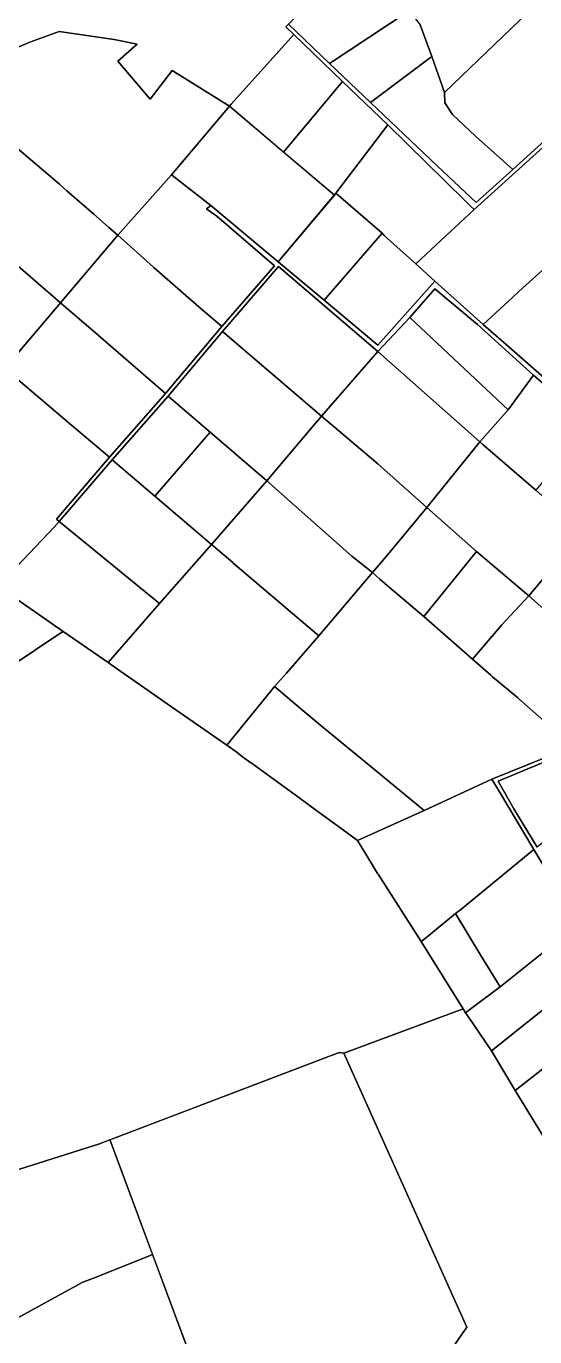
# Model space of a CAD drawing. Header units: metres. Extents: x 3 to 1005126, y 39 to 4383651.
# Drawn here: x 487755 to 488160, y 4374039 to 4375083 of the extents above; entities that cross this region are included whole.
import ezdxf

# ---------------------------------------------------------------- set-up
doc = ezdxf.new("R2010")
doc.units = ezdxf.units.M
doc.header["$MEASUREMENT"] = 0
doc.layers.add('TM_Llucmajor', color=7, linetype='Continuous')

msp = doc.modelspace()

# ---------------------------------------------------------------- linework, layer by layer
at = {"layer": 'TM_Llucmajor', "linetype": 'Continuous', "flags": 128}
for points in [[(487996.6, 4375053), (487963.9, 4375084.5), (487998.8, 4375119.1), (488000.5, 4375120.8), (488048.9, 4375104.6), (488060.1, 4375095), (487996.6, 4375053)], [(488088.4, 4375021.7), (488088.1, 4375030.1), (488175, 4375113.5), (488176.4, 4375111.3), (488186.6, 4375094), (488217.7, 4375036.5), (488205.6, 4375025.6), (488142.6, 4374968.7), (488113, 4374995.2), (488094.6, 4375012.6), (488088.4, 4375021.7)], [(488029.2, 4375022.1), (487996.6, 4375053), (488060.1, 4375095), (488068.8, 4375083.9), (488078, 4375058.8), (488029.2, 4375022.1)], [(487959.9, 4374982.5), (487916.7, 4375019), (487918.1, 4375020.7), (487968, 4375076.2), (488006.8, 4375038.8), (487961.2, 4374984), (487959.9, 4374982.5)], [(487968, 4375076.2), (487961.7, 4375082.3), (487963.9, 4375084.5), (487996.6, 4375053), (488029.2, 4375022.1), (488082.7, 4374971.4), (488113.4, 4374942.3), (488142.6, 4374968.7), (488205.6, 4375025.6), (488217.7, 4375036.5), (488219.4, 4375033.7), (488111.8, 4374936.8), (488108.8, 4374939.7), (488104.3, 4374944.1), (488043.1, 4375004.2), (488006.8, 4375038.8), (487968, 4375076.2)], [(488082.7, 4374971.4), (488029.2, 4375022.1), (488078, 4375058.8), (488088.1, 4375030.1), (488088.4, 4375021.7), (488094.6, 4375012.6), (488113, 4374995.2), (488142.6, 4374968.7), (488113.4, 4374942.3), (488082.7, 4374971.4)], [(487961.2, 4374984), (488006.8, 4375038.8), (488043.1, 4375004.2), (488001.6, 4374949.8), (488000.4, 4374948.3), (487959.9, 4374982.5), (487961.2, 4374984)], [(488080.4, 4374879.7), (488065.3, 4374893.4), (488077.7, 4374905), (488111.8, 4374936.8), (488219.4, 4375033.7), (488228.4, 4375018.3), (488254.8, 4374980.1), (488260.3, 4374972.2), (488196.4, 4374915.3), (488195.8, 4374914.8), (488195, 4374914.1), (488147.9, 4374871.8), (488147.6, 4374871.5), (488142.4, 4374866.7), (488119.1, 4374845.1), (488080.4, 4374879.7)], [(488000.4, 4374948.3), (487955.5, 4374895.1), (487901.8, 4374940), (487870.5, 4374964.5), (487916.7, 4375019), (488000.4, 4374948.3)], [(488038.4, 4374917.9), (488001.6, 4374949.8), (488043.1, 4375004.2), (488104.3, 4374944.1), (488108.8, 4374939.7), (488111.8, 4374936.8), (488077.7, 4374905), (488065.3, 4374893.4), (488047.9, 4374909.2), (488040.2, 4374916.2), (488038.4, 4374917.9)], [(487702.4, 4374931), (487696.7, 4374935.9), (487745.6, 4374987.3), (487781.2, 4374956.9), (487781.6, 4374956.5), (487786.9, 4374951.8), (487808.4, 4374933.1), (487820.1, 4374922.8), (487820.5, 4374922.4), (487827.6, 4374916.3), (487781.9, 4374862.5), (487726.1, 4374910.6), (487725, 4374911.5), (487705.7, 4374928.1), (487702.4, 4374931)], [(488135.5, 4374830.7), (488119.1, 4374845.1), (488142.4, 4374866.7), (488147.6, 4374871.5), (488147.9, 4374871.8), (488195, 4374914.1), (488195.8, 4374914.8), (488196.4, 4374915.3), (488260.3, 4374972.2), (488267.3, 4374964.9), (488291.6, 4374935), (488292, 4374934.5), (488300.3, 4374924.1), (488318.4, 4374901.5), (488326.9, 4374889.8), (488327.8, 4374888.7), (488359.2, 4374849.4), (488369.7, 4374827.5), (488372.6, 4374819.8), (488403, 4374737.9), (488326.1, 4374667.7), (488214.7, 4374761.6), (488135.5, 4374830.7)], [(487856.2, 4374890.8), (487827.6, 4374916.3), (487870.5, 4374964.5), (487901.8, 4374940), (487898.4, 4374937.2), (487898.6, 4374937.1), (487906.6, 4374931.5), (487906.7, 4374931.4), (487952.5, 4374892), (487910.5, 4374843.7), (487897.2, 4374855.1), (487896.6, 4374855.6), (487856.7, 4374890.4), (487856.2, 4374890.8)], [(487992.3, 4374864.5), (487955.5, 4374895.1), (488001.6, 4374949.8), (488038.4, 4374917.9), (487992.3, 4374864.5)], [(487811.9, 4374836.6), (487781.9, 4374862.5), (487827.6, 4374916.3), (487856.2, 4374890.8), (487856.7, 4374890.4), (487896.6, 4374855.6), (487897.2, 4374855.1), (487910.5, 4374843.7), (487865.7, 4374790.2), (487811.9, 4374836.6)], [(488035.1, 4374828.8), (487992.3, 4374864.5), (488038.4, 4374917.9), (488040.2, 4374916.2), (488047.9, 4374909.2), (488065.3, 4374893.4), (488080.4, 4374879.7), (488035.1, 4374828.8)], [(487990.1, 4374772.1), (487911, 4374839.7), (487955.8, 4374891.4), (488035.1, 4374823.7), (487990.1, 4374772.1)], [(488139.1, 4374777.2), (488060.5, 4374850.7), (488080.6, 4374873.7), (488114.6, 4374845.1), (488159.2, 4374804.8), (488139.1, 4374777.2)], [(487790.8, 4374765.1), (487737.6, 4374810.1), (487781.9, 4374862.5), (487811.9, 4374836.6), (487865.7, 4374790.2), (487821, 4374739.5), (487790.8, 4374765.1)], [(488116.4, 4374751.6), (488035.1, 4374823.7), (488060.5, 4374850.7), (488139.1, 4374777.2), (488116.4, 4374751.6)], [(487873.6, 4374783.1), (487867.8, 4374788.1), (487911, 4374839.7), (487990.1, 4374772.1), (487982.7, 4374763.4), (487946.4, 4374720.7), (487901.3, 4374759.4), (487873.6, 4374783.1)], [(488035, 4374734.2), (487990.1, 4374772.1), (488035.1, 4374823.7), (488116.4, 4374751.6), (488074.1, 4374699.5), (488035, 4374734.2)], [(487690, 4374665.7), (487641.3, 4374699.5), (487657.4, 4374718.1), (487658.9, 4374719.9), (487684, 4374748.6), (487737.6, 4374810.1), (487790.8, 4374765.1), (487821, 4374739.5), (487778.7, 4374690), (487780.9, 4374688.1), (487776.8, 4374683.8), (487731.8, 4374636.8), (487690, 4374665.7)], [(488119.1, 4374749.3), (488116.4, 4374751.6), (488139.1, 4374777.2), (488159.2, 4374804.8), (488169.7, 4374795.8), (488204.9, 4374765.8), (488161, 4374713.2), (488119.1, 4374749.3)], [(487857.2, 4374708.3), (487823, 4374737.3), (487867.8, 4374788.1), (487873.6, 4374783.1), (487901.3, 4374759.4), (487857.2, 4374708.3)], [(488014.2, 4374660.7), (487946.4, 4374720.7), (487982.7, 4374763.4), (487990.1, 4374772.1), (488035, 4374734.2), (488074.1, 4374699.5), (488042, 4374660.7), (488030.9, 4374647.6), (488014.2, 4374660.7)], [(487902.4, 4374669.8), (487857.2, 4374708.3), (487901.3, 4374759.4), (487946.4, 4374720.7), (487902.4, 4374669.8)], [(488113.8, 4374664.3), (488074.1, 4374699.5), (488116.4, 4374751.6), (488119.1, 4374749.3), (488161, 4374713.2), (488198.5, 4374680), (488194.6, 4374675.4), (488155.4, 4374629.1), (488113.8, 4374664.3)], [(487861, 4374623), (487780.9, 4374688.1), (487823, 4374737.3), (487857.2, 4374708.3), (487902.4, 4374669.8), (487861, 4374623)], [(487903.9, 4374668.6), (487902.4, 4374669.8), (487946.4, 4374720.7), (488014.2, 4374660.7), (488030.9, 4374647.6), (487987.9, 4374597.1), (487919.5, 4374655.3), (487919.3, 4374655.5), (487903.9, 4374668.6)], [(488036.6, 4374642.4), (488030.9, 4374647.6), (488042, 4374660.7), (488074.1, 4374699.5), (488113.8, 4374664.3), (488071.6, 4374612.5), (488040.6, 4374638.8), (488036.6, 4374642.4)], [(487784, 4374600.6), (487731.8, 4374636.8), (487776.8, 4374683.8), (487780.9, 4374688.1), (487861, 4374623), (487819.8, 4374575.8), (487784, 4374600.6)], [(488155.6, 4374628.9), (488155.4, 4374629.1), (488194.6, 4374675.4), (488198.5, 4374680), (488207.3, 4374672.2), (488276.6, 4374611.8), (488253.3, 4374586.2), (488250.8, 4374583.2), (488233.4, 4374562.3), (488214.4, 4374576.9), (488214, 4374577.2), (488192.7, 4374596), (488155.6, 4374628.9)], [(487822.8, 4374573.7), (487819.8, 4374575.8), (487861, 4374623), (487902.4, 4374669.8), (487903.9, 4374668.6), (487919.3, 4374655.5), (487919.5, 4374655.3), (487987.9, 4374597.1), (487962.1, 4374567.5), (487952.7, 4374556.7), (487952.4, 4374556.4), (487949.5, 4374552.9), (487914.5, 4374510.1), (487867.1, 4374543), (487849.2, 4374555.5), (487848.4, 4374556), (487830, 4374568.8), (487822.8, 4374573.7)], [(488110.5, 4374578.6), (488071.6, 4374612.5), (488113.8, 4374664.3), (488155.4, 4374629.1), (488133.6, 4374605.6), (488132.5, 4374604.3), (488110.5, 4374578.6)], [(487955.8, 4374554), (487952.7, 4374556.7), (487962.1, 4374567.5), (487987.9, 4374597.1), (488030.9, 4374647.6), (488036.6, 4374642.4), (488040.6, 4374638.8), (488071.6, 4374612.5), (488110.5, 4374578.6), (488125.1, 4374565.8), (488126.5, 4374564.5), (488146.4, 4374548), (488147.6, 4374547), (488188.2, 4374511.1), (488181.3, 4374505.1), (488126.1, 4374483), (488072.1, 4374458), (488043.4, 4374481.5), (488028.1, 4374494.1), (487992.7, 4374523.1), (487975.2, 4374537.5), (487955.8, 4374554)], [(488125.1, 4374565.8), (488110.5, 4374578.6), (488132.5, 4374604.3), (488133.6, 4374605.6), (488155.4, 4374629.1), (488155.6, 4374628.9), (488192.7, 4374596), (488214, 4374577.2), (488214.4, 4374576.9), (488233.4, 4374562.3), (488188.2, 4374511.1), (488147.6, 4374547), (488146.4, 4374548), (488126.5, 4374564.5), (488125.1, 4374565.8)], [(487922.7, 4374504.1), (487914.5, 4374510.1), (487949.5, 4374552.9), (487952.4, 4374556.4), (487952.7, 4374556.7), (487955.8, 4374554), (487975.2, 4374537.5), (487992.7, 4374523.1), (488028.1, 4374494.1), (488043.4, 4374481.5), (488072.1, 4374458), (488050.7, 4374448.4), (488018.9, 4374434), (488012.7, 4374438.5), (488003.6, 4374445.2), (487986.4, 4374457.7), (487972.1, 4374468.2), (487934, 4374495.9), (487933.8, 4374496), (487927.2, 4374500.8), (487922.7, 4374504.1)], [(488143.6, 4374459.3), (488130.9, 4374481.2), (488182.8, 4374502.8), (488230.1, 4374520.2), (488242.7, 4374496.1), (488244.8, 4374492.2), (488214.5, 4374469.3), (488181, 4374444), (488179.1, 4374442.6), (488173.8, 4374438.3), (488171.9, 4374436.8), (488162.2, 4374428.7), (488143.6, 4374459.3)], [(488030.5, 4374414.9), (488018.9, 4374434), (488050.7, 4374448.4), (488072.1, 4374458), (488126.1, 4374483), (488132.1, 4374472.7), (488159.5, 4374426.8), (488100.9, 4374378.9), (488096.9, 4374375.8), (488072.9, 4374356.1), (488069.7, 4374353.5), (488035.2, 4374407.3), (488034.8, 4374407.8), (488030.5, 4374414.9)], [(488117.3, 4374342.5), (488096.9, 4374375.8), (488100.9, 4374378.9), (488159.5, 4374426.8), (488195.2, 4374367.4), (488132.6, 4374317.5), (488117.3, 4374342.5)], [(488072.9, 4374356.1), (488096.9, 4374375.8), (488117.3, 4374342.5), (488132.6, 4374317.5), (488108.4, 4374299.3), (488105, 4374296.8), (488103, 4374300), (488069.7, 4374353.5), (488072.9, 4374356.1)], [(488107.5, 4374293), (488105, 4374296.8), (488108.4, 4374299.3), (488132.6, 4374317.5), (488195.2, 4374367.4), (488213.8, 4374336.8), (488211.4, 4374334.7), (488125.6, 4374266.4), (488107.5, 4374293)], [(488126.4, 4374265.2), (488125.6, 4374266.4), (488211.4, 4374334.7), (488213.8, 4374336.8), (488232.9, 4374303.9), (488144.6, 4374234.9), (488126.4, 4374265.2)], [(488217, 4374117), (488144.6, 4374234.9), (488232.9, 4374303.9), (488267.5, 4374242.8), (488292.6, 4374200.1), (488303, 4374182.7), (488217, 4374117)], [(488106, 4374046.3), (488007.9, 4374264.6), (488103, 4374300), (488105, 4374296.8), (488107.5, 4374293), (488125.6, 4374266.4), (488126.4, 4374265.2), (488144.6, 4374234.9), (488217, 4374117), (488257.5, 4374056.7), (488294.7, 4373996.3), (488296.6, 4373994), (488299.9, 4373973), (488146.5, 4373932.6), (488136.1, 4373968.3), (488077.7, 4374005.4), (488106, 4374046.3)], [(488007.9, 4374264.6), (488106, 4374046.3), (488077.7, 4374005.4), (487891.6, 4374010.2), (487882.1, 4374032.1), (487822, 4374193.6), (487821.2, 4374195.6), (488004.2, 4374265.2), (488007.9, 4374264.6)], [(487598.1, 4373983.8), (487469.4, 4373929.9), (487466.8, 4373932.3), (487460.6, 4373938), (487458.6, 4373939.8), (487456.4, 4373941.9), (487453.9, 4373944.2), (487425.3, 4373970.7), (487399.8, 4373994.4), (487395.3, 4373998.6), (487595.6, 4374110.1), (487657.4, 4374143.2), (487813, 4374192.5), (487821.2, 4374195.6), (487822, 4374193.6), (487855.3, 4374104.1), (487851.7, 4374102.6), (487808.2, 4374085.4), (487799.2, 4374081.9), (487693.3, 4374023.9), (487692.2, 4374023.3), (487690, 4374022.4), (487598.1, 4373983.8)], [(487694, 4374021.5), (487693.3, 4374023.9), (487799.2, 4374081.9), (487808.2, 4374085.4), (487851.7, 4374102.6), (487855.3, 4374104.1), (487882.1, 4374032.1), (487891.6, 4374010.2), (488077.7, 4374005.4), (488136.1, 4373968.3), (487984.4, 4373895.6), (487728.6, 4373905.7), (487694, 4374021.5)]]:
    msp.add_lwpolyline(points, close=True, dxfattribs=at)
for points in [[(488175, 4375113.5), (488088.1, 4375030.1), (488078, 4375058.8), (488068.8, 4375083.9)], [(487963.9, 4375084.5), (487961.7, 4375082.3), (487968, 4375076.2), (487918.1, 4375020.7), (487916.7, 4375019), (487871.1, 4375047.5), (487853.4, 4375024.7), (487827.6, 4375055), (487843.1, 4375068.5), (487824.7, 4375072.3), (487780.8, 4375078.6), (487757.5, 4375070.2), (487732.3, 4375059.5)], [(487732.3, 4375059.5), (487757.5, 4375070.2), (487780.8, 4375078.6), (487824.7, 4375072.3), (487843.1, 4375068.5), (487827.6, 4375055), (487853.4, 4375024.7), (487871.1, 4375047.5), (487916.7, 4375019), (487916.7, 4375019), (487870.5, 4374964.5), (487827.6, 4374916.3), (487820.5, 4374922.4), (487820.1, 4374922.8), (487808.4, 4374933.1), (487786.9, 4374951.8), (487781.6, 4374956.5), (487781.2, 4374956.9), (487745.6, 4374987.3)], [(488169.7, 4374795.8), (488159.2, 4374804.8), (488114.6, 4374845.1), (488080.6, 4374873.7), (488060.5, 4374850.7), (488035.1, 4374823.7), (487955.8, 4374891.4), (487911, 4374839.7), (487867.8, 4374788.1), (487823, 4374737.3), (487780.9, 4374688.1), (487780.9, 4374688.1), (487778.7, 4374690), (487821, 4374739.5), (487865.7, 4374790.2), (487910.5, 4374843.7), (487952.5, 4374892), (487906.7, 4374931.4), (487906.6, 4374931.5), (487898.6, 4374937.1), (487898.4, 4374937.2), (487901.8, 4374940), (487955.5, 4374895.1), (487992.3, 4374864.5), (488035.1, 4374828.8), (488080.4, 4374879.7), (488119.1, 4374845.1), (488135.5, 4374830.7), (488214.7, 4374761.6)], [(487726.1, 4374910.6), (487781.9, 4374862.5), (487737.6, 4374810.1)], [(487731.8, 4374636.8), (487784, 4374600.6), (487779.9, 4374597.9), (487557, 4374448.7)], [(487557, 4374448.7), (487779.9, 4374597.9), (487784, 4374600.6), (487819.8, 4374575.8), (487822.8, 4374573.7), (487830, 4374568.8), (487848.4, 4374556), (487849.2, 4374555.5), (487867.1, 4374543), (487914.5, 4374510.1), (487922.7, 4374504.1), (487927.2, 4374500.8), (487933.8, 4374496), (487934, 4374495.9), (487972.1, 4374468.2), (487986.4, 4374457.7), (488003.6, 4374445.2), (488012.7, 4374438.5), (488018.9, 4374434), (488030.5, 4374414.9), (488034.8, 4374407.8), (488035.2, 4374407.3), (488069.7, 4374353.5), (488103, 4374300), (488007.9, 4374264.6), (488004.2, 4374265.2), (487813, 4374192.5), (487657.4, 4374143.2)], [(488195.2, 4374367.4), (488159.5, 4374426.8), (488132.1, 4374472.7), (488126.1, 4374483), (488181.3, 4374505.1)], [(488182.8, 4374502.8), (488130.9, 4374481.2), (488143.6, 4374459.3), (488162.2, 4374428.7)]]:
    msp.add_lwpolyline(points, dxfattribs=at)

doc.saveas('drawing.dxf')
